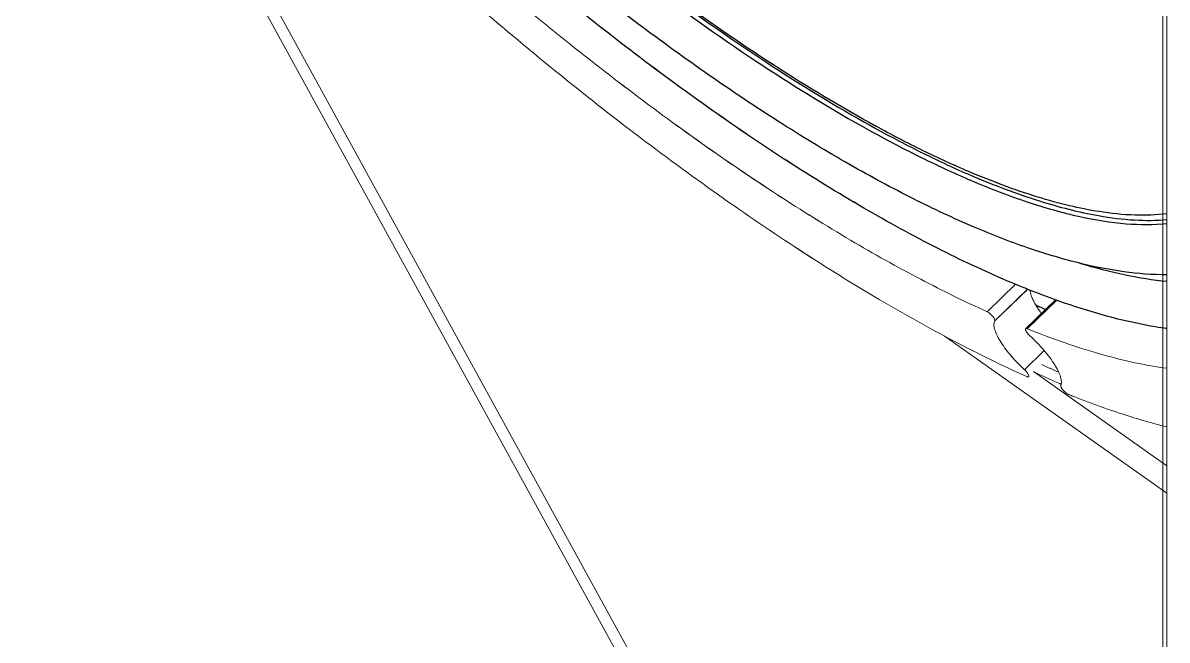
# Model space of a CAD drawing. Header units: millimetres. Extents: x 0 to 9253, y 0 to 2730.
# Drawn here: x 8609.7 to 8782.9, y 1284.4 to 1377.8 of the extents above; entities that cross this region are included whole.
import ezdxf

# ---------------------------------------------------------------- set-up
doc = ezdxf.new("R2010")
doc.units = ezdxf.units.MM
doc.layers.get('0').update_dxf_attribs({"lineweight": 13})
doc.layers.add('INTFCLR_5745', color=7, linetype='Continuous')
doc.layers.add('INTFCLR_5745_1_1', color=7, linetype='Continuous')

msp = doc.modelspace()

# ---------------------------------------------------------------- linework, layer by layer
at = {"color": 7, "linetype": 'Continuous'}
for p, q in [((8482.14, 1678.85), (8782.83, 1131.02)), ((8482.14, 1678.85), (8782.83, 1131.02)), ((8482.14, 1678.85), (8782.83, 1131.02)), ((8782.83, 1134.6), (8485.35, 1676.58)), ((8782.83, 1134.6), (8485.35, 1676.58)), ((8782.83, 1134.6), (8485.35, 1676.58)), ((8782.27, 1124.95), (8782.27, 1466.06)), ((8782.83, 1123.98), (8782.83, 1466.23)), ((8782.83, 1466.23), (8782.83, 1123.98)), ((8782.83, 1123.98), (8782.83, 1466.22)), ((8759.97, 1338.29), (8755.67, 1334.12)), ((8755.67, 1334.12), (8759.97, 1338.29)), ((8755.67, 1334.12), (8759.97, 1338.28)), ((8761.8, 1337.57), (8756.8, 1332.72)), ((8756.8, 1332.72), (8761.8, 1337.57)), ((8756.8, 1332.72), (8761.8, 1337.56)), ((8765.99, 1335.92), (8761.48, 1331.55)), ((8765.99, 1335.92), (8761.48, 1331.54)), ((8765.99, 1335.92), (8761.48, 1331.55)), ((8766.18, 1335.86), (8761.72, 1331.54)), ((8761.72, 1331.54), (8766.18, 1335.86)), ((8761.72, 1331.54), (8766.18, 1335.86)), ((8756.81, 1332.75), (8756.8, 1332.72)), ((8756.81, 1332.75), (8756.8, 1332.72)), ((8756.81, 1332.74), (8756.8, 1332.72)), ((8749.15, 1330.47), (8782.83, 1306.66)), ((8749.15, 1330.47), (8782.83, 1306.66)), ((8749.15, 1330.47), (8782.83, 1306.66)), ((8764.29, 1328.25), (8761.3, 1325.35)), ((8761.3, 1325.35), (8764.29, 1328.25)), ((8761.3, 1325.35), (8764.29, 1328.24)), ((8762.69, 1325.07), (8782.83, 1310.82)), ((8782.83, 1310.82), (8762.69, 1325.07)), ((8782.83, 1310.82), (8762.69, 1325.06))]:
    msp.add_line(p, q, dxfattribs=at)
for centre, radius, start, end in [((8805.59, 1476.89), 133.59, 246.5584, 246.926), ((8805.59, 1476.88), 133.59, 246.5584, 246.926), ((8805.91, 1477.43), 133.5, 246.5335, 246.9259), ((8805.91, 1477.43), 133.5, 246.5335, 246.9259), ((8835.02, 1492.23), 172.8, 245.3712, 245.9421), ((8835.02, 1492.23), 172.8, 245.3712, 245.9421), ((8833.78, 1482.96), 171.7, 245.9945, 246.6), ((8833.78, 1482.96), 171.7, 245.9945, 246.6), ((8833.78, 1482.95), 171.7, 245.9945, 246.6), ((8831.09, 1476.78), 164.97, 246.6029, 246.9262), ((8831.09, 1476.78), 164.97, 246.6029, 246.9262), ((8831.09, 1476.78), 164.97, 246.6029, 246.9262)]:
    msp.add_arc(centre, radius, start, end, dxfattribs=at)
for points, knots in [([(8752.45, 1354.32), (8750.02, 1355.38), (8745.04, 1357.71), (8734.66, 1363.2), (8721.05, 1371.55), (8704.33, 1383.4), (8687.15, 1397.11), (8669.91, 1412.35), (8653, 1428.78), (8636.81, 1446.02), (8621.72, 1463.67), (8608.07, 1481.32), (8596.18, 1498.58), (8587.73, 1512.66), (8582.11, 1523.44), (8578.61, 1530.95), (8575.72, 1538.07), (8573.46, 1544.77), (8571.85, 1551.01), (8570.88, 1556.75), (8570.57, 1561.97), (8570.92, 1566.64), (8571.95, 1570.74), (8573.13, 1573.16), (8573.83, 1574.22)], [0, 0, 0, 0, 0.026784, 0.055565, 0.118608, 0.188051, 0.262549, 0.340591, 0.420555, 0.50076, 0.579518, 0.655186, 0.726214, 0.791206, 0.821066, 0.848998, 0.874903, 0.898713, 0.920392, 0.939955, 0.957475, 0.973113, 0.987146, 1, 1, 1, 1]), ([(8752.45, 1354.33), (8750.02, 1355.38), (8745.04, 1357.71), (8734.66, 1363.2), (8721.05, 1371.55), (8704.33, 1383.41), (8687.15, 1397.11), (8669.91, 1412.35), (8653, 1428.78), (8636.81, 1446.02), (8621.72, 1463.67), (8608.07, 1481.33), (8596.18, 1498.58), (8587.73, 1512.67), (8582.11, 1523.44), (8578.61, 1530.95), (8575.72, 1538.07), (8573.46, 1544.77), (8571.85, 1551.01), (8570.88, 1556.75), (8570.57, 1561.97), (8570.92, 1566.64), (8571.95, 1570.75), (8573.13, 1573.16), (8573.83, 1574.22)], [0, 0, 0, 0, 0.026784, 0.055565, 0.118608, 0.188051, 0.262549, 0.340591, 0.420555, 0.50076, 0.579518, 0.655186, 0.726214, 0.791206, 0.821066, 0.848998, 0.874903, 0.898713, 0.920392, 0.939955, 0.957475, 0.973113, 0.987146, 1, 1, 1, 1]), ([(8752.74, 1354.97), (8750.34, 1356.01), (8745.41, 1358.32), (8735.14, 1363.75), (8721.68, 1372), (8705.14, 1383.69), (8688.14, 1397.21), (8671.07, 1412.25), (8654.31, 1428.47), (8638.24, 1445.5), (8623.22, 1462.96), (8609.6, 1480.45), (8597.68, 1497.58), (8589.17, 1511.58), (8583.47, 1522.32), (8579.89, 1529.82), (8576.9, 1536.95), (8574.53, 1543.67), (8572.79, 1549.95), (8571.69, 1555.75), (8571.22, 1561.04), (8571.41, 1565.8), (8572.25, 1570.01), (8573.3, 1572.52), (8573.94, 1573.64)], [0, 0, 0, 0, 0.026654, 0.055278, 0.117937, 0.186924, 0.260929, 0.338477, 0.417984, 0.49781, 0.576303, 0.651852, 0.722933, 0.788168, 0.818221, 0.846394, 0.872586, 0.896723, 0.918763, 0.938707, 0.956612, 0.972614, 0.986951, 1, 1, 1, 1]), ([(8752.74, 1354.97), (8750.34, 1356.01), (8745.41, 1358.32), (8735.14, 1363.74), (8721.68, 1372), (8705.14, 1383.69), (8688.14, 1397.21), (8671.07, 1412.25), (8654.31, 1428.47), (8638.24, 1445.5), (8623.22, 1462.96), (8609.6, 1480.45), (8597.68, 1497.58), (8589.17, 1511.58), (8583.47, 1522.32), (8579.89, 1529.82), (8576.9, 1536.95), (8574.53, 1543.67), (8572.79, 1549.95), (8571.69, 1555.75), (8571.22, 1561.04), (8571.41, 1565.8), (8572.25, 1570.01), (8573.3, 1572.52), (8573.94, 1573.63)], [0, 0, 0, 0, 0.026654, 0.055278, 0.117937, 0.186924, 0.260929, 0.338477, 0.417984, 0.49781, 0.576303, 0.651852, 0.722933, 0.788168, 0.818221, 0.846394, 0.872586, 0.896723, 0.918763, 0.938707, 0.956612, 0.972614, 0.986951, 1, 1, 1, 1]), ([(8752.88, 1355.33), (8750.55, 1356.32), (8745.79, 1358.51), (8735.87, 1363.67), (8722.84, 1371.53), (8706.83, 1382.7), (8690.33, 1395.64), (8673.7, 1410.07), (8657.31, 1425.68), (8641.52, 1442.13), (8626.68, 1459.07), (8613.09, 1476.11), (8601.06, 1492.9), (8592.35, 1506.69), (8586.4, 1517.33), (8582.59, 1524.81), (8579.34, 1531.97), (8576.66, 1538.76), (8574.58, 1545.15), (8573.1, 1551.09), (8572.22, 1556.58), (8571.9, 1562.88), (8572.52, 1567.41), (8573.49, 1570.05)], [0, 0, 0, 0, 0.026047, 0.054015, 0.115248, 0.182721, 0.255211, 0.331336, 0.409605, 0.488466, 0.56635, 0.641716, 0.713096, 0.77914, 0.809792, 0.838688, 0.865722, 0.890806, 0.913882, 0.934924, 0.953949, 0.971033, 1, 1, 1, 1]), ([(8752.88, 1355.33), (8750.55, 1356.32), (8745.79, 1358.52), (8735.87, 1363.67), (8722.84, 1371.53), (8706.83, 1382.7), (8690.33, 1395.64), (8673.7, 1410.07), (8657.31, 1425.68), (8641.52, 1442.14), (8626.68, 1459.07), (8613.09, 1476.12), (8601.06, 1492.9), (8592.35, 1506.69), (8586.4, 1517.33), (8582.59, 1524.81), (8579.34, 1531.97), (8576.66, 1538.76), (8574.58, 1545.15), (8573.1, 1551.1), (8572.22, 1556.58), (8571.9, 1562.88), (8572.52, 1567.42), (8573.49, 1570.05)], [0, 0, 0, 0, 0.026047, 0.054015, 0.115248, 0.182721, 0.255211, 0.331336, 0.409605, 0.488466, 0.56635, 0.641716, 0.713096, 0.77914, 0.809792, 0.838688, 0.865722, 0.890806, 0.913882, 0.934924, 0.953949, 0.971033, 1, 1, 1, 1]), ([(8758.74, 1338.77), (8755.16, 1340.29), (8747.8, 1343.77), (8736.66, 1349.88), (8725.02, 1357.05), (8712.99, 1365.23), (8700.68, 1374.34), (8683.79, 1387.81), (8667.14, 1402.51), (8650.9, 1418.23), (8634.98, 1434.58), (8616.37, 1455.5), (8599.46, 1477.07), (8587.46, 1494.2), (8582.04, 1502.64), (8579.49, 1506.81)], [0, 0, 0, 0, 0.046955, 0.098127, 0.1532, 0.211833, 0.273585, 0.337961, 0.472409, 0.541341, 0.610609, 0.74771, 0.87897, 0.941019, 1, 1, 1, 1]), ([(8758.74, 1338.77), (8755.16, 1340.3), (8747.8, 1343.77), (8736.66, 1349.88), (8725.02, 1357.06), (8712.99, 1365.24), (8700.68, 1374.34), (8683.79, 1387.81), (8667.14, 1402.51), (8650.9, 1418.23), (8634.98, 1434.58), (8616.37, 1455.5), (8599.46, 1477.07), (8587.46, 1494.2), (8582.04, 1502.64), (8579.49, 1506.81)], [0, 0, 0, 0, 0.046955, 0.098127, 0.1532, 0.211833, 0.273585, 0.337961, 0.472409, 0.541341, 0.610609, 0.74771, 0.87897, 0.941019, 1, 1, 1, 1]), ([(8753.69, 1346.93), (8750.58, 1348.25), (8744.21, 1351.24), (8734.58, 1356.44), (8724.53, 1362.52), (8710.35, 1371.95), (8692.21, 1385.58), (8678.14, 1397.63), (8671.05, 1404.05)], [0, 0, 0, 0, 0.100322, 0.209063, 0.325634, 0.449445, 0.715518, 1, 1, 1, 1]), ([(8753.69, 1346.93), (8750.58, 1348.25), (8744.21, 1351.24), (8734.58, 1356.44), (8724.53, 1362.52), (8710.35, 1371.95), (8692.21, 1385.58), (8678.14, 1397.63), (8671.05, 1404.05)], [0, 0, 0, 0, 0.100322, 0.209063, 0.325634, 0.449445, 0.715518, 1, 1, 1, 1]), ([(8665.06, 1398.19), (8668.98, 1394.59), (8676.83, 1387.59), (8688.74, 1377.57), (8700.58, 1368.24), (8712.25, 1359.66), (8723.65, 1351.9), (8734.69, 1345.02), (8745.27, 1339.09), (8752.27, 1335.65), (8755.67, 1334.12)], [0, 0, 0, 0, 0.143339, 0.283342, 0.418983, 0.549281, 0.673321, 0.790264, 0.899365, 1, 1, 1, 1]), ([(8665.06, 1398.19), (8668.98, 1394.59), (8676.83, 1387.58), (8688.74, 1377.57), (8700.58, 1368.24), (8712.25, 1359.65), (8723.65, 1351.89), (8734.69, 1345.02), (8745.27, 1339.09), (8752.27, 1335.65), (8755.67, 1334.12)], [0, 0, 0, 0, 0.143339, 0.283342, 0.418983, 0.549281, 0.673321, 0.790264, 0.899365, 1, 1, 1, 1]), ([(8665.06, 1398.19), (8668.98, 1394.59), (8676.83, 1387.59), (8688.74, 1377.57), (8700.58, 1368.24), (8712.25, 1359.66), (8723.65, 1351.9), (8734.69, 1345.02), (8745.27, 1339.09), (8752.27, 1335.65), (8755.67, 1334.12)], [0, 0, 0, 0, 0.143339, 0.283342, 0.418983, 0.549281, 0.673321, 0.790264, 0.899365, 1, 1, 1, 1]), ([(8761.66, 1324.3), (8757.98, 1325.95), (8750.42, 1329.66), (8738.99, 1336.06), (8727.06, 1343.49), (8714.75, 1351.87), (8702.14, 1361.14), (8689.35, 1371.23), (8676.48, 1382.05), (8668, 1389.63), (8663.76, 1393.52)], [0, 0, 0, 0, 0.100567, 0.209627, 0.326553, 0.450595, 0.580913, 0.716584, 0.856623, 1, 1, 1, 1]), ([(8761.66, 1324.3), (8757.98, 1325.95), (8750.42, 1329.66), (8738.99, 1336.06), (8727.06, 1343.48), (8714.75, 1351.87), (8702.14, 1361.14), (8689.35, 1371.23), (8676.48, 1382.05), (8668, 1389.62), (8663.76, 1393.52)], [0, 0, 0, 0, 0.100567, 0.209627, 0.326553, 0.450595, 0.580913, 0.716584, 0.856623, 1, 1, 1, 1]), ([(8761.66, 1324.3), (8757.98, 1325.95), (8750.42, 1329.66), (8738.99, 1336.06), (8727.06, 1343.49), (8714.75, 1351.87), (8702.14, 1361.14), (8689.35, 1371.23), (8676.48, 1382.05), (8668, 1389.63), (8663.76, 1393.52)], [0, 0, 0, 0, 0.100567, 0.209627, 0.326553, 0.450595, 0.580913, 0.716584, 0.856623, 1, 1, 1, 1]), ([(8772.62, 1349.27), (8771.11, 1349.51), (8767.98, 1350.14), (8761.33, 1351.97), (8756.29, 1353.88), (8752.88, 1355.33)], [0, 0, 0, 0, 0.221542, 0.462073, 1, 1, 1, 1]), ([(8772.62, 1349.27), (8771.11, 1349.51), (8767.98, 1350.14), (8761.33, 1351.97), (8756.29, 1353.88), (8752.88, 1355.33)], [0, 0, 0, 0, 0.221542, 0.462073, 1, 1, 1, 1]), ([(8772.53, 1348.66), (8769.49, 1349.19), (8763.06, 1350.86), (8756.85, 1353.22), (8753.58, 1354.61)], [0, 0, 0, 0, 0.4643, 1, 1, 1, 1]), ([(8772.53, 1348.65), (8769.49, 1349.18), (8763.06, 1350.85), (8756.85, 1353.21), (8753.58, 1354.6)], [0, 0, 0, 0, 0.4643, 1, 1, 1, 1]), ([(8782.89, 1347.47), (8780.85, 1347.26), (8776.38, 1347.3), (8769.31, 1348.46), (8761.45, 1350.7), (8756.05, 1352.79), (8753.24, 1353.99)], [0, 0, 0, 0, 0.201433, 0.434092, 0.700213, 1, 1, 1, 1]), ([(8782.89, 1347.47), (8780.85, 1347.26), (8776.38, 1347.3), (8769.31, 1348.46), (8761.45, 1350.7), (8756.05, 1352.78), (8753.24, 1353.98)], [0, 0, 0, 0, 0.201433, 0.434092, 0.700213, 1, 1, 1, 1]), ([(8782.86, 1348.94), (8781.26, 1348.74), (8777.82, 1348.63), (8774.41, 1348.99), (8772.62, 1349.27)], [0, 0, 0, 0, 0.470485, 1, 1, 1, 1]), ([(8782.86, 1348.95), (8781.26, 1348.75), (8777.82, 1348.63), (8774.41, 1348.99), (8772.62, 1349.27)], [0, 0, 0, 0, 0.470485, 1, 1, 1, 1]), ([(8782.89, 1348.07), (8781.27, 1347.92), (8777.78, 1347.91), (8774.33, 1348.34), (8772.53, 1348.66)], [0, 0, 0, 0, 0.471025, 1, 1, 1, 1]), ([(8782.89, 1348.07), (8781.27, 1347.92), (8777.78, 1347.9), (8774.33, 1348.34), (8772.53, 1348.65)], [0, 0, 0, 0, 0.471025, 1, 1, 1, 1]), ([(8782.86, 1339.7), (8780.68, 1339.7), (8776.12, 1340.06), (8769.05, 1341.49), (8761.48, 1343.79), (8756.34, 1345.8), (8753.69, 1346.93)], [0, 0, 0, 0, 0.215541, 0.452722, 0.714105, 1, 1, 1, 1]), ([(8782.86, 1339.71), (8780.68, 1339.7), (8776.12, 1340.06), (8769.05, 1341.49), (8761.48, 1343.79), (8756.34, 1345.8), (8753.69, 1346.93)], [0, 0, 0, 0, 0.215541, 0.452722, 0.714105, 1, 1, 1, 1]), ([(8782.87, 1338.74), (8780.76, 1338.93), (8776.32, 1339.64), (8771.97, 1340.79), (8769.71, 1341.48)], [0, 0, 0, 0, 0.47189, 1, 1, 1, 1]), ([(8782.87, 1338.74), (8780.76, 1338.93), (8776.32, 1339.64), (8771.97, 1340.79), (8769.71, 1341.48)], [0, 0, 0, 0, 0.47189, 1, 1, 1, 1]), ([(8775.45, 1333.01), (8772.72, 1333.7), (8767.07, 1335.42), (8761.57, 1337.56), (8758.74, 1338.77)], [0, 0, 0, 0, 0.477387, 1, 1, 1, 1]), ([(8775.45, 1333.02), (8772.72, 1333.7), (8767.07, 1335.42), (8761.57, 1337.56), (8758.74, 1338.77)], [0, 0, 0, 0, 0.477387, 1, 1, 1, 1]), ([(8762.96, 1335.23), (8762.84, 1335.44), (8762.63, 1335.84), (8762.38, 1336.42), (8762.21, 1336.94), (8762.16, 1337.28), (8762.15, 1337.43)], [0, 0, 0, 0, 0.305179, 0.574955, 0.806691, 1, 1, 1, 1]), ([(8762.96, 1335.23), (8762.84, 1335.44), (8762.63, 1335.84), (8762.38, 1336.42), (8762.21, 1336.94), (8762.16, 1337.27), (8762.15, 1337.43)], [0, 0, 0, 0, 0.305179, 0.574955, 0.806691, 1, 1, 1, 1]), ([(8762.96, 1335.23), (8762.84, 1335.44), (8762.63, 1335.84), (8762.38, 1336.42), (8762.21, 1336.94), (8762.16, 1337.28), (8762.15, 1337.43)], [0, 0, 0, 0, 0.305179, 0.574955, 0.806691, 1, 1, 1, 1]), ([(8763.86, 1333.86), (8763.78, 1333.98), (8763.46, 1334.42), (8763.16, 1334.88), (8762.96, 1335.23)], [0, 0, 0, 0, 0.263565, 1, 1, 1, 1]), ([(8763.86, 1333.86), (8763.78, 1333.98), (8763.46, 1334.42), (8763.16, 1334.88), (8762.96, 1335.23)], [0, 0, 0, 0, 0.263565, 1, 1, 1, 1]), ([(8763.86, 1333.86), (8763.78, 1333.98), (8763.46, 1334.42), (8763.16, 1334.88), (8762.96, 1335.23)], [0, 0, 0, 0, 0.263565, 1, 1, 1, 1]), ([(8755.67, 1334.12), (8755.74, 1334.09), (8755.88, 1334.01), (8756.16, 1333.8), (8756.42, 1333.53), (8756.63, 1333.25), (8756.75, 1333.05), (8756.82, 1332.89), (8756.83, 1332.78), (8756.81, 1332.75)], [0, 0, 0, 0, 0.117114, 0.257798, 0.567415, 0.713227, 0.838289, 0.934646, 1, 1, 1, 1]), ([(8755.67, 1334.12), (8755.74, 1334.09), (8755.88, 1334.01), (8756.16, 1333.79), (8756.42, 1333.53), (8756.63, 1333.24), (8756.75, 1333.05), (8756.82, 1332.89), (8756.83, 1332.78), (8756.81, 1332.74)], [0, 0, 0, 0, 0.117114, 0.257798, 0.567415, 0.713227, 0.838289, 0.934646, 1, 1, 1, 1]), ([(8755.67, 1334.12), (8755.74, 1334.09), (8755.88, 1334.01), (8756.16, 1333.8), (8756.42, 1333.53), (8756.63, 1333.25), (8756.75, 1333.05), (8756.82, 1332.89), (8756.83, 1332.78), (8756.81, 1332.75)], [0, 0, 0, 0, 0.117114, 0.257798, 0.567415, 0.713227, 0.838289, 0.934646, 1, 1, 1, 1]), ([(8756.73, 1332.56), (8756.68, 1332.39), (8756.67, 1332.08), (8756.74, 1331.65), (8756.9, 1331.11), (8757.23, 1330.37), (8757.79, 1329.41), (8758.5, 1328.39), (8759.34, 1327.35), (8760.28, 1326.32), (8760.96, 1325.67), (8761.3, 1325.35)], [0, 0, 0, 0, 0.062954, 0.102342, 0.147375, 0.254099, 0.381092, 0.524445, 0.679182, 0.839678, 1, 1, 1, 1]), ([(8756.73, 1332.56), (8756.68, 1332.38), (8756.67, 1332.07), (8756.74, 1331.65), (8756.9, 1331.11), (8757.23, 1330.36), (8757.79, 1329.41), (8758.5, 1328.39), (8759.34, 1327.34), (8760.28, 1326.32), (8760.96, 1325.66), (8761.3, 1325.35)], [0, 0, 0, 0, 0.062954, 0.102342, 0.147375, 0.254099, 0.381092, 0.524445, 0.679182, 0.839678, 1, 1, 1, 1]), ([(8756.73, 1332.56), (8756.68, 1332.39), (8756.67, 1332.08), (8756.74, 1331.65), (8756.9, 1331.11), (8757.23, 1330.37), (8757.79, 1329.41), (8758.5, 1328.39), (8759.34, 1327.35), (8760.28, 1326.32), (8760.96, 1325.67), (8761.3, 1325.35)], [0, 0, 0, 0, 0.062954, 0.102342, 0.147375, 0.254099, 0.381092, 0.524445, 0.679182, 0.839678, 1, 1, 1, 1]), ([(8756.8, 1332.72), (8756.8, 1332.71), (8756.77, 1332.66), (8756.75, 1332.6), (8756.73, 1332.56)], [0, 0, 0, 0, 0.243098, 1, 1, 1, 1]), ([(8756.8, 1332.72), (8756.8, 1332.71), (8756.77, 1332.66), (8756.75, 1332.6), (8756.73, 1332.56)], [0, 0, 0, 0, 0.243098, 1, 1, 1, 1]), ([(8756.8, 1332.72), (8756.8, 1332.71), (8756.77, 1332.66), (8756.75, 1332.6), (8756.73, 1332.56)], [0, 0, 0, 0, 0.243098, 1, 1, 1, 1]), ([(8782.88, 1331.56), (8782.28, 1331.64), (8779.78, 1332.02), (8777.31, 1332.55), (8775.45, 1333.02)], [0, 0, 0, 0, 0.240962, 1, 1, 1, 1]), ([(8782.88, 1331.55), (8782.28, 1331.64), (8779.78, 1332.02), (8777.31, 1332.55), (8775.45, 1333.01)], [0, 0, 0, 0, 0.240962, 1, 1, 1, 1]), ([(8761.59, 1331.08), (8761.56, 1331.13), (8761.52, 1331.2), (8761.48, 1331.3), (8761.45, 1331.4), (8761.44, 1331.51), (8761.48, 1331.55)], [0, 0, 0, 0, 0.359516, 0.513352, 0.647861, 1, 1, 1, 1]), ([(8761.59, 1331.08), (8761.56, 1331.13), (8761.52, 1331.2), (8761.48, 1331.3), (8761.45, 1331.4), (8761.44, 1331.51), (8761.48, 1331.55)], [0, 0, 0, 0, 0.359516, 0.513352, 0.647861, 1, 1, 1, 1]), ([(8761.59, 1331.07), (8761.56, 1331.13), (8761.52, 1331.2), (8761.48, 1331.3), (8761.45, 1331.4), (8761.44, 1331.5), (8761.48, 1331.54)], [0, 0, 0, 0, 0.359516, 0.513352, 0.647861, 1, 1, 1, 1]), ([(8761.48, 1331.55), (8761.49, 1331.56), (8761.52, 1331.57), (8761.58, 1331.58), (8761.65, 1331.57), (8761.7, 1331.55), (8761.72, 1331.54)], [0, 0, 0, 0, 0.18259, 0.399426, 0.670136, 1, 1, 1, 1]), ([(8761.48, 1331.55), (8761.49, 1331.56), (8761.52, 1331.57), (8761.58, 1331.58), (8761.65, 1331.57), (8761.7, 1331.55), (8761.72, 1331.54)], [0, 0, 0, 0, 0.18259, 0.399426, 0.670136, 1, 1, 1, 1]), ([(8761.48, 1331.54), (8761.49, 1331.55), (8761.52, 1331.57), (8761.58, 1331.58), (8761.65, 1331.57), (8761.7, 1331.55), (8761.72, 1331.54)], [0, 0, 0, 0, 0.18259, 0.399426, 0.670136, 1, 1, 1, 1]), ([(8762.13, 1330.45), (8762.02, 1330.55), (8761.83, 1330.75), (8761.66, 1330.97), (8761.59, 1331.08)], [0, 0, 0, 0, 0.519421, 1, 1, 1, 1]), ([(8762.13, 1330.45), (8762.02, 1330.55), (8761.83, 1330.75), (8761.66, 1330.97), (8761.59, 1331.08)], [0, 0, 0, 0, 0.519421, 1, 1, 1, 1]), ([(8762.13, 1330.45), (8762.02, 1330.55), (8761.83, 1330.74), (8761.66, 1330.96), (8761.59, 1331.07)], [0, 0, 0, 0, 0.519421, 1, 1, 1, 1]), ([(8761.72, 1331.54), (8763.61, 1330.78), (8767.3, 1329.4), (8772.74, 1327.68), (8777.88, 1326.38), (8781.23, 1325.78), (8782.85, 1325.56)], [0, 0, 0, 0, 0.277574, 0.536752, 0.777477, 1, 1, 1, 1]), ([(8761.72, 1331.54), (8763.61, 1330.78), (8767.3, 1329.4), (8772.74, 1327.68), (8777.88, 1326.38), (8781.23, 1325.78), (8782.85, 1325.56)], [0, 0, 0, 0, 0.277574, 0.536752, 0.777477, 1, 1, 1, 1]), ([(8761.72, 1331.54), (8763.61, 1330.78), (8767.3, 1329.4), (8772.74, 1327.68), (8777.88, 1326.38), (8781.23, 1325.78), (8782.85, 1325.56)], [0, 0, 0, 0, 0.277574, 0.536752, 0.777477, 1, 1, 1, 1]), ([(8765.88, 1326.1), (8765.65, 1326.47), (8765.12, 1327.23), (8764.23, 1328.34), (8763.22, 1329.43), (8762.5, 1330.12), (8762.13, 1330.45)], [0, 0, 0, 0, 0.230243, 0.480631, 0.740853, 1, 1, 1, 1]), ([(8765.88, 1326.09), (8765.65, 1326.47), (8765.12, 1327.23), (8764.23, 1328.34), (8763.22, 1329.43), (8762.5, 1330.12), (8762.13, 1330.45)], [0, 0, 0, 0, 0.230243, 0.480631, 0.740853, 1, 1, 1, 1]), ([(8765.88, 1326.1), (8765.65, 1326.47), (8765.12, 1327.23), (8764.23, 1328.34), (8763.22, 1329.43), (8762.5, 1330.12), (8762.13, 1330.45)], [0, 0, 0, 0, 0.230243, 0.480631, 0.740853, 1, 1, 1, 1]), ([(8761.3, 1325.35), (8761.44, 1325.23), (8761.63, 1325.03), (8761.82, 1324.75), (8761.9, 1324.61), (8761.92, 1324.55)], [0, 0, 0, 0, 0.547849, 0.794591, 1, 1, 1, 1]), ([(8761.3, 1325.35), (8761.44, 1325.22), (8761.63, 1325.03), (8761.82, 1324.75), (8761.9, 1324.61), (8761.92, 1324.55)], [0, 0, 0, 0, 0.547849, 0.794591, 1, 1, 1, 1]), ([(8761.3, 1325.35), (8761.44, 1325.23), (8761.63, 1325.03), (8761.82, 1324.75), (8761.9, 1324.61), (8761.92, 1324.55)], [0, 0, 0, 0, 0.547849, 0.794591, 1, 1, 1, 1]), ([(8766.89, 1323.13), (8766.55, 1323.28), (8765.17, 1323.88), (8763.8, 1324.51), (8762.77, 1324.98)], [0, 0, 0, 0, 0.246556, 1, 1, 1, 1]), ([(8766.89, 1323.13), (8766.55, 1323.28), (8765.17, 1323.88), (8763.8, 1324.5), (8762.77, 1324.98)], [0, 0, 0, 0, 0.246556, 1, 1, 1, 1]), ([(8766.89, 1323.13), (8766.55, 1323.28), (8765.17, 1323.88), (8763.8, 1324.51), (8762.77, 1324.98)], [0, 0, 0, 0, 0.246556, 1, 1, 1, 1]), ([(8766.8, 1323.01), (8766.88, 1323.17), (8766.91, 1323.47), (8766.86, 1323.89), (8766.77, 1324.26), (8766.62, 1324.68), (8766.34, 1325.31), (8766.08, 1325.78), (8765.88, 1326.1)], [0, 0, 0, 0, 0.160693, 0.262044, 0.379064, 0.512019, 0.660524, 1, 1, 1, 1]), ([(8766.8, 1323.01), (8766.88, 1323.17), (8766.91, 1323.47), (8766.86, 1323.89), (8766.77, 1324.26), (8766.62, 1324.68), (8766.34, 1325.31), (8766.08, 1325.78), (8765.88, 1326.1)], [0, 0, 0, 0, 0.160693, 0.262044, 0.379064, 0.512019, 0.660524, 1, 1, 1, 1]), ([(8766.8, 1323.01), (8766.88, 1323.17), (8766.91, 1323.47), (8766.86, 1323.88), (8766.77, 1324.26), (8766.62, 1324.68), (8766.34, 1325.3), (8766.08, 1325.77), (8765.88, 1326.09)], [0, 0, 0, 0, 0.160693, 0.262044, 0.379064, 0.512019, 0.660524, 1, 1, 1, 1]), ([(8761.93, 1324.28), (8761.92, 1324.27), (8761.88, 1324.25), (8761.82, 1324.25), (8761.74, 1324.26), (8761.69, 1324.28), (8761.66, 1324.3)], [0, 0, 0, 0, 0.176279, 0.390789, 0.663874, 1, 1, 1, 1]), ([(8761.93, 1324.28), (8761.92, 1324.26), (8761.88, 1324.25), (8761.82, 1324.24), (8761.74, 1324.26), (8761.69, 1324.28), (8761.66, 1324.3)], [0, 0, 0, 0, 0.176279, 0.390789, 0.663874, 1, 1, 1, 1]), ([(8761.93, 1324.28), (8761.92, 1324.27), (8761.88, 1324.25), (8761.82, 1324.25), (8761.74, 1324.26), (8761.69, 1324.28), (8761.66, 1324.3)], [0, 0, 0, 0, 0.176279, 0.390789, 0.663874, 1, 1, 1, 1]), ([(8761.92, 1324.55), (8761.94, 1324.51), (8761.97, 1324.43), (8761.97, 1324.35), (8761.96, 1324.32)], [0, 0, 0, 0, 0.58431, 1, 1, 1, 1]), ([(8761.92, 1324.55), (8761.94, 1324.51), (8761.97, 1324.43), (8761.97, 1324.35), (8761.96, 1324.32)], [0, 0, 0, 0, 0.58431, 1, 1, 1, 1]), ([(8761.92, 1324.55), (8761.94, 1324.51), (8761.97, 1324.43), (8761.97, 1324.35), (8761.96, 1324.32)], [0, 0, 0, 0, 0.58431, 1, 1, 1, 1]), ([(8761.96, 1324.32), (8761.96, 1324.32), (8761.95, 1324.3), (8761.94, 1324.29), (8761.93, 1324.28)], [0, 0, 0, 0, 0.263043, 1, 1, 1, 1]), ([(8761.96, 1324.32), (8761.96, 1324.31), (8761.95, 1324.3), (8761.94, 1324.28), (8761.93, 1324.28)], [0, 0, 0, 0, 0.263043, 1, 1, 1, 1]), ([(8761.96, 1324.32), (8761.96, 1324.32), (8761.95, 1324.3), (8761.94, 1324.29), (8761.93, 1324.28)], [0, 0, 0, 0, 0.263043, 1, 1, 1, 1]), ([(8766.93, 1322.57), (8766.91, 1322.61), (8766.86, 1322.7), (8766.81, 1322.82), (8766.78, 1322.92), (8766.79, 1322.99), (8766.8, 1323.01)], [0, 0, 0, 0, 0.339567, 0.621162, 0.839224, 1, 1, 1, 1]), ([(8766.93, 1322.57), (8766.91, 1322.61), (8766.86, 1322.7), (8766.81, 1322.82), (8766.78, 1322.92), (8766.79, 1322.98), (8766.8, 1323.01)], [0, 0, 0, 0, 0.339567, 0.621162, 0.839224, 1, 1, 1, 1]), ([(8766.93, 1322.57), (8766.91, 1322.61), (8766.86, 1322.7), (8766.81, 1322.82), (8766.78, 1322.92), (8766.79, 1322.99), (8766.8, 1323.01)], [0, 0, 0, 0, 0.339567, 0.621162, 0.839224, 1, 1, 1, 1]), ([(8767.97, 1321.61), (8767.93, 1321.62), (8767.84, 1321.67), (8767.65, 1321.79), (8767.41, 1321.99), (8767.15, 1322.26), (8767, 1322.46), (8766.93, 1322.57)], [0, 0, 0, 0, 0.095209, 0.207449, 0.467573, 0.744899, 1, 1, 1, 1]), ([(8767.97, 1321.6), (8767.93, 1321.62), (8767.84, 1321.67), (8767.65, 1321.79), (8767.41, 1321.99), (8767.15, 1322.26), (8767, 1322.46), (8766.93, 1322.57)], [0, 0, 0, 0, 0.095209, 0.207449, 0.467573, 0.744899, 1, 1, 1, 1]), ([(8767.97, 1321.61), (8767.93, 1321.62), (8767.84, 1321.67), (8767.65, 1321.79), (8767.41, 1321.99), (8767.15, 1322.26), (8767, 1322.46), (8766.93, 1322.57)], [0, 0, 0, 0, 0.095209, 0.207449, 0.467573, 0.744899, 1, 1, 1, 1]), ([(8782.84, 1316.69), (8780.42, 1317.3), (8775.4, 1318.78), (8770.5, 1320.59), (8767.97, 1321.61)], [0, 0, 0, 0, 0.478163, 1, 1, 1, 1]), ([(8782.84, 1316.69), (8780.42, 1317.3), (8775.4, 1318.78), (8770.5, 1320.59), (8767.97, 1321.61)], [0, 0, 0, 0, 0.478163, 1, 1, 1, 1]), ([(8782.84, 1316.69), (8780.42, 1317.3), (8775.4, 1318.78), (8770.5, 1320.59), (8767.97, 1321.6)], [0, 0, 0, 0, 0.478163, 1, 1, 1, 1])]:
    msp.add_open_spline(points, degree=3, knots=knots, dxfattribs=at)
at = {"layer": 'INTFCLR_5745', "color": 7, "linetype": 'Continuous'}
for centre, radius, start, end in [((8805.59, 1476.89), 133.59, 246.5584, 246.926), ((8805.91, 1477.43), 133.5, 246.5335, 246.9259), ((8835.02, 1492.23), 172.8, 245.3712, 245.9421)]:
    msp.add_arc(centre, radius, start, end, dxfattribs=at)
for points, knots in [([(8573.83, 1574.22), (8573.13, 1573.16), (8571.95, 1570.75), (8570.92, 1566.64), (8570.57, 1561.97), (8570.88, 1556.75), (8571.85, 1551.01), (8573.46, 1544.77), (8575.72, 1538.07), (8578.61, 1530.95), (8582.11, 1523.44), (8587.73, 1512.67), (8596.18, 1498.58), (8608.07, 1481.33), (8621.72, 1463.67), (8636.81, 1446.02), (8653, 1428.78), (8669.91, 1412.35), (8687.15, 1397.11), (8704.33, 1383.41), (8721.05, 1371.55), (8734.66, 1363.2), (8745.04, 1357.71), (8750.02, 1355.38), (8752.45, 1354.33)], [0, 0, 0, 0, 0.012854, 0.026887, 0.042525, 0.060045, 0.079608, 0.101287, 0.125097, 0.151002, 0.178934, 0.208794, 0.273786, 0.344814, 0.420482, 0.49924, 0.579445, 0.659409, 0.737451, 0.811949, 0.881392, 0.944435, 0.973216, 1, 1, 1, 1]), ([(8573.94, 1573.64), (8573.3, 1572.52), (8572.25, 1570.01), (8571.41, 1565.8), (8571.22, 1561.04), (8571.69, 1555.75), (8572.79, 1549.95), (8574.53, 1543.67), (8576.9, 1536.95), (8579.89, 1529.82), (8583.47, 1522.32), (8589.17, 1511.58), (8597.68, 1497.58), (8609.6, 1480.45), (8623.22, 1462.96), (8638.24, 1445.5), (8654.31, 1428.47), (8671.07, 1412.25), (8688.14, 1397.21), (8705.14, 1383.69), (8721.68, 1372), (8735.14, 1363.75), (8745.41, 1358.32), (8750.34, 1356.01), (8752.74, 1354.97)], [0, 0, 0, 0, 0.013049, 0.027386, 0.043388, 0.061293, 0.081237, 0.103277, 0.127414, 0.153606, 0.181779, 0.211832, 0.277067, 0.348148, 0.423697, 0.50219, 0.582016, 0.661523, 0.739071, 0.813076, 0.882063, 0.944722, 0.973346, 1, 1, 1, 1]), ([(8758.74, 1338.77), (8755.16, 1340.3), (8747.8, 1343.77), (8736.66, 1349.88), (8725.02, 1357.06), (8712.99, 1365.24), (8700.68, 1374.34), (8683.79, 1387.81), (8667.14, 1402.51), (8650.9, 1418.23), (8634.98, 1434.58), (8616.37, 1455.5), (8599.46, 1477.07), (8587.46, 1494.2), (8582.04, 1502.64), (8579.49, 1506.81)], [0, 0, 0, 0, 0.046955, 0.098127, 0.1532, 0.211833, 0.273585, 0.337961, 0.472409, 0.541341, 0.610609, 0.74771, 0.87897, 0.941019, 1, 1, 1, 1]), ([(8753.69, 1346.93), (8750.58, 1348.25), (8744.21, 1351.24), (8734.58, 1356.44), (8724.53, 1362.52), (8710.35, 1371.95), (8692.21, 1385.58), (8678.14, 1397.63), (8671.05, 1404.05)], [0, 0, 0, 0, 0.100322, 0.209063, 0.325634, 0.449445, 0.715518, 1, 1, 1, 1]), ([(8753.58, 1354.61), (8756.85, 1353.22), (8763.06, 1350.86), (8769.49, 1349.19), (8772.53, 1348.66)], [0, 0, 0, 0, 0.5357, 1, 1, 1, 1]), ([(8753.24, 1353.99), (8756.05, 1352.79), (8761.45, 1350.7), (8769.31, 1348.46), (8776.38, 1347.3), (8780.85, 1347.26), (8782.89, 1347.47)], [0, 0, 0, 0, 0.299787, 0.565908, 0.798567, 1, 1, 1, 1]), ([(8772.53, 1348.66), (8774.33, 1348.34), (8777.78, 1347.91), (8781.27, 1347.92), (8782.89, 1348.07)], [0, 0, 0, 0, 0.528975, 1, 1, 1, 1]), ([(8782.86, 1339.71), (8780.68, 1339.7), (8776.12, 1340.06), (8769.05, 1341.49), (8761.48, 1343.79), (8756.34, 1345.8), (8753.69, 1346.93)], [0, 0, 0, 0, 0.215541, 0.452722, 0.714105, 1, 1, 1, 1]), ([(8769.71, 1341.48), (8771.97, 1340.79), (8776.32, 1339.64), (8780.76, 1338.93), (8782.87, 1338.74)], [0, 0, 0, 0, 0.52811, 1, 1, 1, 1]), ([(8775.45, 1333.02), (8772.72, 1333.7), (8767.07, 1335.42), (8761.57, 1337.56), (8758.74, 1338.77)], [0, 0, 0, 0, 0.477387, 1, 1, 1, 1]), ([(8782.88, 1331.56), (8782.28, 1331.64), (8779.78, 1332.02), (8777.31, 1332.55), (8775.45, 1333.02)], [0, 0, 0, 0, 0.240962, 1, 1, 1, 1])]:
    msp.add_open_spline(points, degree=3, knots=knots, dxfattribs=at)
at = {"layer": 'INTFCLR_5745_1_1', "color": 7, "linetype": 'Continuous'}
for points, knots in [([(8752.88, 1355.33), (8750.55, 1356.32), (8745.79, 1358.52), (8735.87, 1363.67), (8722.84, 1371.53), (8706.83, 1382.7), (8690.33, 1395.64), (8673.7, 1410.07), (8657.31, 1425.68), (8641.52, 1442.14), (8626.68, 1459.07), (8613.09, 1476.12), (8601.06, 1492.9), (8592.35, 1506.69), (8586.4, 1517.33), (8582.59, 1524.81), (8579.34, 1531.97), (8576.66, 1538.76), (8574.58, 1545.15), (8573.1, 1551.1), (8572.22, 1556.58), (8571.9, 1562.88), (8572.52, 1567.42), (8573.49, 1570.05)], [0, 0, 0, 0, 0.026047, 0.054015, 0.115248, 0.182721, 0.255211, 0.331336, 0.409605, 0.488466, 0.56635, 0.641716, 0.713096, 0.77914, 0.809792, 0.838688, 0.865722, 0.890806, 0.913882, 0.934924, 0.953949, 0.971033, 1, 1, 1, 1]), ([(8772.62, 1349.27), (8771.11, 1349.51), (8767.98, 1350.14), (8761.33, 1351.97), (8756.29, 1353.88), (8752.88, 1355.33)], [0, 0, 0, 0, 0.221542, 0.462073, 1, 1, 1, 1]), ([(8782.86, 1348.95), (8781.26, 1348.75), (8777.82, 1348.63), (8774.41, 1348.99), (8772.62, 1349.27)], [0, 0, 0, 0, 0.470485, 1, 1, 1, 1])]:
    msp.add_open_spline(points, degree=3, knots=knots, dxfattribs=at)

doc.saveas('drawing.dxf')
